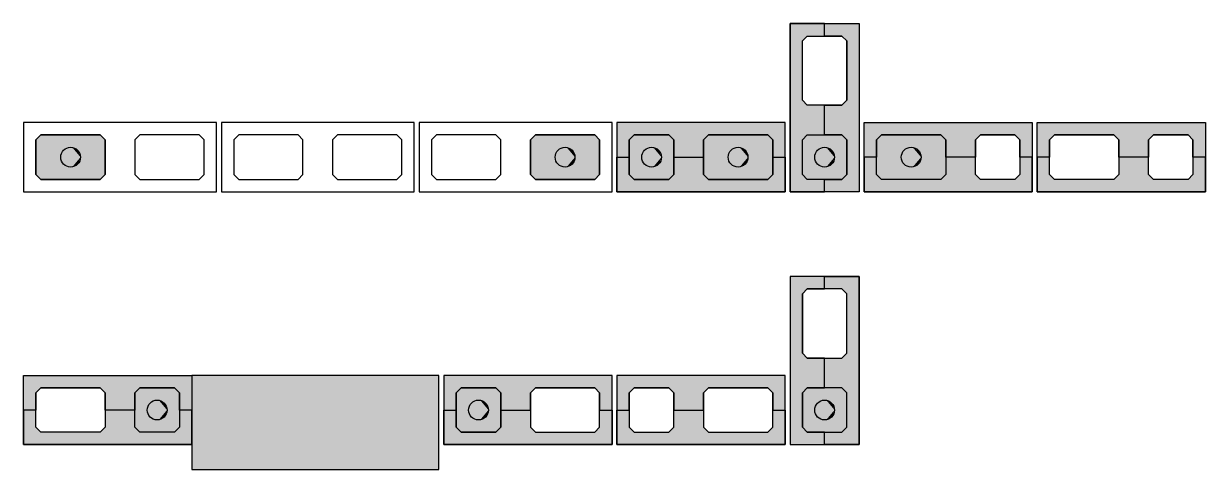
# Model space of a CAD drawing. Extents: x -1.9 to 86, y -1.5 to 61.
# Drawn here: x 19.787 to 24.567, y 41.332 to 43.135 of the extents above; entities that cross this region are included whole.
import ezdxf

# ---------------------------------------------------------------- set-up
doc = ezdxf.new("R2010")
doc.units = 0
doc.header["$MEASUREMENT"] = 0
for name, color, linetype in [('PENA_01', 1, 'CONTINUOUS'), ('PENA_02', 2, 'CONTINUOUS'), ('PENA_03', 3, 'CONTINUOUS'), ('PENA_11', 252, 'CONTINUOUS'), ('PENA_21', 100, 'CONTINUOUS')]:
    doc.layers.add(name, color=color, linetype=linetype)

msp = doc.modelspace()

# ---------------------------------------------------------------- linework, layer by layer
at = {"layer": 'PENA_01', "linetype": 'Continuous'}
for points in [[(22.9367, 42.8245), (22.9367, 43.0645), (22.9567, 43.0845), (23.0967, 43.0845), (23.1167, 43.0645), (23.1167, 42.8245), (23.0967, 42.8045), (22.9567, 42.8045), (22.9367, 42.8245)], [(20.1167, 42.6645), (20.0967, 42.6845), (19.8567, 42.6845), (19.8367, 42.6645), (19.8367, 42.5245), (19.8567, 42.5045), (20.0967, 42.5045), (20.1167, 42.5245), (20.1167, 42.6645)], [(20.5167, 42.6645), (20.4967, 42.6845), (20.2567, 42.6845), (20.2367, 42.6645), (20.2367, 42.5245), (20.2567, 42.5045), (20.4967, 42.5045), (20.5167, 42.5245), (20.5167, 42.6645)], [(20.9167, 42.6645), (20.8967, 42.6845), (20.6567, 42.6845), (20.6367, 42.6645), (20.6367, 42.5245), (20.6567, 42.5045), (20.8967, 42.5045), (20.9167, 42.5245), (20.9167, 42.6645)], [(21.3167, 42.6645), (21.2967, 42.6845), (21.0567, 42.6845), (21.0367, 42.6645), (21.0367, 42.5245), (21.0567, 42.5045), (21.2967, 42.5045), (21.3167, 42.5245), (21.3167, 42.6645)], [(21.7167, 42.6645), (21.6967, 42.6845), (21.4567, 42.6845), (21.4367, 42.6645), (21.4367, 42.5245), (21.4567, 42.5045), (21.6967, 42.5045), (21.7167, 42.5245), (21.7167, 42.6645)], [(22.1167, 42.6645), (22.0967, 42.6845), (21.8567, 42.6845), (21.8367, 42.6645), (21.8367, 42.5245), (21.8567, 42.5045), (22.0967, 42.5045), (22.1167, 42.5245), (22.1167, 42.6645)], [(22.2567, 42.5045), (22.3967, 42.5045), (22.4167, 42.5245), (22.4167, 42.6645), (22.3967, 42.6845), (22.2567, 42.6845), (22.2367, 42.6645), (22.2367, 42.5245), (22.2567, 42.5045)], [(22.5567, 42.5045), (22.7967, 42.5045), (22.8167, 42.5245), (22.8167, 42.6645), (22.7967, 42.6845), (22.5567, 42.6845), (22.5367, 42.6645), (22.5367, 42.5245), (22.5567, 42.5045)], [(22.9367, 42.5245), (22.9367, 42.6645), (22.9567, 42.6845), (23.0967, 42.6845), (23.1167, 42.6645), (23.1167, 42.5245), (23.0967, 42.5045), (22.9567, 42.5045), (22.9367, 42.5245)], [(23.4967, 42.5045), (23.2567, 42.5045), (23.2367, 42.5245), (23.2367, 42.6645), (23.2567, 42.6845), (23.4967, 42.6845), (23.5167, 42.6645), (23.5167, 42.5245), (23.4967, 42.5045)], [(23.7967, 42.5045), (23.6567, 42.5045), (23.6367, 42.5245), (23.6367, 42.6645), (23.6567, 42.6845), (23.7967, 42.6845), (23.8167, 42.6645), (23.8167, 42.5245), (23.7967, 42.5045)], [(24.1967, 42.5045), (23.9567, 42.5045), (23.9367, 42.5245), (23.9367, 42.6645), (23.9567, 42.6845), (24.1967, 42.6845), (24.2167, 42.6645), (24.2167, 42.5245), (24.1967, 42.5045)], [(24.4967, 42.5045), (24.3567, 42.5045), (24.3367, 42.5245), (24.3367, 42.6645), (24.3567, 42.6845), (24.4967, 42.6845), (24.5167, 42.6645), (24.5167, 42.5245), (24.4967, 42.5045)], [(23.1167, 41.8022), (23.1167, 42.0422), (23.0967, 42.0622), (22.9567, 42.0622), (22.9367, 42.0422), (22.9367, 41.8022), (22.9567, 41.7822), (23.0967, 41.7822), (23.1167, 41.8022)], [(20.0967, 41.4822), (19.8567, 41.4822), (19.8367, 41.5022), (19.8367, 41.6422), (19.8567, 41.6622), (20.0967, 41.6622), (20.1167, 41.6422), (20.1167, 41.5022), (20.0967, 41.4822)], [(20.3967, 41.4822), (20.2567, 41.4822), (20.2367, 41.5022), (20.2367, 41.6422), (20.2567, 41.6622), (20.3967, 41.6622), (20.4167, 41.6422), (20.4167, 41.5022), (20.3967, 41.4822)], [(21.5567, 41.4822), (21.6967, 41.4822), (21.7167, 41.5022), (21.7167, 41.6422), (21.6967, 41.6622), (21.5567, 41.6622), (21.5367, 41.6422), (21.5367, 41.5022), (21.5567, 41.4822)], [(21.8567, 41.4822), (22.0967, 41.4822), (22.1167, 41.5022), (22.1167, 41.6422), (22.0967, 41.6622), (21.8567, 41.6622), (21.8367, 41.6422), (21.8367, 41.5022), (21.8567, 41.4822)], [(22.2567, 41.4822), (22.3967, 41.4822), (22.4167, 41.5022), (22.4167, 41.6422), (22.3967, 41.6622), (22.2567, 41.6622), (22.2367, 41.6422), (22.2367, 41.5022), (22.2567, 41.4822)], [(22.5567, 41.4822), (22.7967, 41.4822), (22.8167, 41.5022), (22.8167, 41.6422), (22.7967, 41.6622), (22.5567, 41.6622), (22.5367, 41.6422), (22.5367, 41.5022), (22.5567, 41.4822)], [(23.1167, 41.5022), (23.1167, 41.6422), (23.0967, 41.6622), (22.9567, 41.6622), (22.9367, 41.6422), (22.9367, 41.5022), (22.9567, 41.4822), (23.0967, 41.4822), (23.1167, 41.5022)]]:
    msp.add_lwpolyline(points, dxfattribs=at)
at = {"layer": 'PENA_02', "linetype": 'Continuous'}
for points in [[(22.8867, 42.4545), (22.8867, 43.1345), (23.1667, 43.1345), (23.1667, 42.4545), (22.8867, 42.4545)], [(20.5667, 42.7345), (19.7867, 42.7345), (19.7867, 42.4545), (20.5667, 42.4545), (20.5667, 42.7345)], [(21.3667, 42.7345), (20.5867, 42.7345), (20.5867, 42.4545), (21.3667, 42.4545), (21.3667, 42.7345)], [(22.1667, 42.7345), (21.3867, 42.7345), (21.3867, 42.4545), (22.1667, 42.4545), (22.1667, 42.7345)], [(22.1867, 42.4545), (22.8667, 42.4545), (22.8667, 42.7345), (22.1867, 42.7345), (22.1867, 42.4545)], [(23.8667, 42.4545), (23.1867, 42.4545), (23.1867, 42.7345), (23.8667, 42.7345), (23.8667, 42.4545)], [(24.5667, 42.4545), (23.8867, 42.4545), (23.8867, 42.7345), (24.5667, 42.7345), (24.5667, 42.4545)], [(23.1667, 41.4322), (23.1667, 42.1122), (22.8867, 42.1122), (22.8867, 41.4322), (23.1667, 41.4322)], [(20.4667, 41.4322), (19.7867, 41.4322), (19.7867, 41.7122), (20.4667, 41.7122), (20.4667, 41.4322)], [(20.4667, 41.7122), (20.4667, 41.3322), (21.4667, 41.3322), (21.4667, 41.7122), (20.4667, 41.7122)], [(21.4867, 41.4322), (22.1667, 41.4322), (22.1667, 41.7122), (21.4867, 41.7122), (21.4867, 41.4322)], [(22.1867, 41.4322), (22.8667, 41.4322), (22.8667, 41.7122), (22.1867, 41.7122), (22.1867, 41.4322)]]:
    msp.add_lwpolyline(points, dxfattribs=at)
at = {"layer": 'PENA_03', "linetype": 'Continuous'}
for points in [[(20.1167, 42.5245), (20.0967, 42.5045), (19.8567, 42.5045), (19.8367, 42.5245), (19.8367, 42.6645), (19.8567, 42.6845), (20.0967, 42.6845), (20.1167, 42.6645), (20.1167, 42.5245)], [(22.1167, 42.5245), (22.0967, 42.5045), (21.8567, 42.5045), (21.8367, 42.5245), (21.8367, 42.6645), (21.8567, 42.6845), (22.0967, 42.6845), (22.1167, 42.6645), (22.1167, 42.5245)], [(22.4167, 42.5245), (22.3967, 42.5045), (22.2567, 42.5045), (22.2367, 42.5245), (22.2367, 42.6645), (22.2567, 42.6845), (22.3967, 42.6845), (22.4167, 42.6645), (22.4167, 42.5245)], [(22.8167, 42.5245), (22.7967, 42.5045), (22.5567, 42.5045), (22.5367, 42.5245), (22.5367, 42.6645), (22.5567, 42.6845), (22.7967, 42.6845), (22.8167, 42.6645), (22.8167, 42.5245)], [(23.1167, 42.5245), (23.0967, 42.5045), (22.9567, 42.5045), (22.9367, 42.5245), (22.9367, 42.6645), (22.9567, 42.6845), (23.0967, 42.6845), (23.1167, 42.6645), (23.1167, 42.5245)], [(23.5167, 42.5245), (23.4967, 42.5045), (23.2567, 42.5045), (23.2367, 42.5245), (23.2367, 42.6645), (23.2567, 42.6845), (23.4967, 42.6845), (23.5167, 42.6645), (23.5167, 42.5245)], [(20.2567, 41.4822), (20.2367, 41.5022), (20.2367, 41.6422), (20.2567, 41.6622), (20.3967, 41.6622), (20.4167, 41.6422), (20.4167, 41.5022), (20.3967, 41.4822), (20.2567, 41.4822)], [(21.5567, 41.4822), (21.5367, 41.5022), (21.5367, 41.6422), (21.5567, 41.6622), (21.6967, 41.6622), (21.7167, 41.6422), (21.7167, 41.5022), (21.6967, 41.4822), (21.5567, 41.4822)], [(22.9567, 41.6622), (22.9367, 41.6422), (22.9367, 41.5022), (22.9567, 41.4822), (23.0967, 41.4822), (23.1167, 41.5022), (23.1167, 41.6422), (23.0967, 41.6622), (22.9567, 41.6622)]]:
    msp.add_lwpolyline(points, dxfattribs=at)
for centre in [(19.9767, 42.5945), (21.9767, 42.5945), (22.3267, 42.5945), (22.6767, 42.5945), (23.0267, 42.5945), (23.3767, 42.5945), (20.3267, 41.5722), (21.6267, 41.5722), (23.0267, 41.5722)]:
    msp.add_circle(centre, 0.04, dxfattribs=at)
for points in [[(20.0167, 42.5945), (19.9567, 42.6292), (19.9392, 42.6082)], [(20.0167, 42.5945), (19.9392, 42.6082), (19.9392, 42.5808)], [(20.0167, 42.5945), (19.9392, 42.5808), (19.9567, 42.5599)], [(20.0167, 42.5945), (19.9837, 42.6339), (19.9567, 42.6292)], [(20.0167, 42.5945), (19.9567, 42.5599), (19.9837, 42.5551)], [(20.0167, 42.5945), (20.0074, 42.6202), (19.9837, 42.6339)], [(20.0167, 42.5945), (19.9837, 42.5551), (20.0074, 42.5688)], [(20.0167, 42.5945), (20.0074, 42.5688), (20.0167, 42.5945)], [(22.0167, 42.5945), (21.9567, 42.6292), (21.9392, 42.6082)], [(22.0167, 42.5945), (21.9392, 42.6082), (21.9392, 42.5808)], [(22.0167, 42.5945), (21.9392, 42.5808), (21.9567, 42.5599)], [(22.0167, 42.5945), (21.9837, 42.6339), (21.9567, 42.6292)], [(22.0167, 42.5945), (21.9567, 42.5599), (21.9837, 42.5551)], [(22.0167, 42.5945), (22.0074, 42.6202), (21.9837, 42.6339)], [(22.0167, 42.5945), (21.9837, 42.5551), (22.0074, 42.5688)], [(22.0167, 42.5945), (22.0074, 42.5688), (22.0167, 42.5945)], [(22.3667, 42.5945), (22.3067, 42.6292), (22.2892, 42.6082)], [(22.3667, 42.5945), (22.2892, 42.6082), (22.2892, 42.5808)], [(22.3667, 42.5945), (22.2892, 42.5808), (22.3067, 42.5599)], [(22.3667, 42.5945), (22.3337, 42.6339), (22.3067, 42.6292)], [(22.3667, 42.5945), (22.3067, 42.5599), (22.3337, 42.5551)], [(22.3667, 42.5945), (22.3574, 42.6202), (22.3337, 42.6339)], [(22.3667, 42.5945), (22.3337, 42.5551), (22.3574, 42.5688)], [(22.3667, 42.5945), (22.3574, 42.5688), (22.3667, 42.5945)], [(22.7167, 42.5945), (22.6567, 42.6292), (22.6392, 42.6082)], [(22.7167, 42.5945), (22.6392, 42.6082), (22.6392, 42.5808)], [(22.7167, 42.5945), (22.6392, 42.5808), (22.6567, 42.5599)], [(22.7167, 42.5945), (22.6837, 42.6339), (22.6567, 42.6292)], [(22.7167, 42.5945), (22.6567, 42.5599), (22.6837, 42.5551)], [(22.7167, 42.5945), (22.7074, 42.6202), (22.6837, 42.6339)], [(22.7167, 42.5945), (22.6837, 42.5551), (22.7074, 42.5688)], [(22.7167, 42.5945), (22.7074, 42.5688), (22.7167, 42.5945)], [(23.0667, 42.5945), (23.0067, 42.6292), (22.9892, 42.6082)], [(23.0667, 42.5945), (22.9892, 42.6082), (22.9892, 42.5808)], [(23.0667, 42.5945), (22.9892, 42.5808), (23.0067, 42.5599)], [(23.0667, 42.5945), (23.0337, 42.6339), (23.0067, 42.6292)], [(23.0667, 42.5945), (23.0067, 42.5599), (23.0337, 42.5551)], [(23.0667, 42.5945), (23.0574, 42.6202), (23.0337, 42.6339)], [(23.0667, 42.5945), (23.0337, 42.5551), (23.0574, 42.5688)], [(23.0667, 42.5945), (23.0574, 42.5688), (23.0667, 42.5945)], [(23.4167, 42.5945), (23.3567, 42.6292), (23.3392, 42.6082)], [(23.4167, 42.5945), (23.3392, 42.6082), (23.3392, 42.5808)], [(23.4167, 42.5945), (23.3392, 42.5808), (23.3567, 42.5599)], [(23.4167, 42.5945), (23.3837, 42.6339), (23.3567, 42.6292)], [(23.4167, 42.5945), (23.3567, 42.5599), (23.3837, 42.5551)], [(23.4167, 42.5945), (23.4074, 42.6202), (23.3837, 42.6339)], [(23.4167, 42.5945), (23.3837, 42.5551), (23.4074, 42.5688)], [(23.4167, 42.5945), (23.4074, 42.5688), (23.4167, 42.5945)], [(20.3667, 41.5722), (20.3067, 41.6069), (20.2892, 41.5859)], [(20.3667, 41.5722), (20.3337, 41.6116), (20.3067, 41.6069)], [(20.3667, 41.5722), (20.3574, 41.598), (20.3337, 41.6116)], [(21.6667, 41.5722), (21.6067, 41.6069), (21.5892, 41.5859)], [(21.6667, 41.5722), (21.6337, 41.6116), (21.6067, 41.6069)], [(21.6667, 41.5722), (21.6574, 41.598), (21.6337, 41.6116)], [(23.0667, 41.5722), (23.0067, 41.6069), (22.9892, 41.5859)], [(23.0667, 41.5722), (23.0337, 41.6116), (23.0067, 41.6069)], [(23.0667, 41.5722), (23.0574, 41.598), (23.0337, 41.6116)], [(20.3667, 41.5722), (20.2892, 41.5859), (20.2892, 41.5586)], [(20.3667, 41.5722), (20.2892, 41.5586), (20.3067, 41.5376)], [(20.3667, 41.5722), (20.3067, 41.5376), (20.3337, 41.5328)], [(20.3667, 41.5722), (20.3337, 41.5328), (20.3574, 41.5465)], [(20.3667, 41.5722), (20.3574, 41.5465), (20.3667, 41.5722)], [(21.6667, 41.5722), (21.5892, 41.5859), (21.5892, 41.5586)], [(21.6667, 41.5722), (21.5892, 41.5586), (21.6067, 41.5376)], [(21.6667, 41.5722), (21.6067, 41.5376), (21.6337, 41.5328)], [(21.6667, 41.5722), (21.6337, 41.5328), (21.6574, 41.5465)], [(21.6667, 41.5722), (21.6574, 41.5465), (21.6667, 41.5722)], [(23.0667, 41.5722), (22.9892, 41.5859), (22.9892, 41.5586)], [(23.0667, 41.5722), (22.9892, 41.5586), (23.0067, 41.5376)], [(23.0667, 41.5722), (23.0067, 41.5376), (23.0337, 41.5328)], [(23.0667, 41.5722), (23.0337, 41.5328), (23.0574, 41.5465)], [(23.0667, 41.5722), (23.0574, 41.5465), (23.0667, 41.5722)]]:
    msp.add_solid(points, dxfattribs=at)
at = {"layer": 'PENA_11', "linetype": 'Continuous'}
for points in [[(20.1167, 42.5245), (19.8367, 42.6645), (19.8567, 42.6845)], [(20.1167, 42.5245), (19.8367, 42.5245), (19.8367, 42.6645)], [(20.1167, 42.5245), (19.8567, 42.6845), (20.0967, 42.6845)], [(20.1167, 42.5245), (20.0967, 42.6845), (20.1167, 42.6645)], [(20.1167, 42.5245), (20.1167, 42.6645), (20.1167, 42.5245)], [(22.1167, 42.5245), (21.8367, 42.6645), (21.8567, 42.6845)], [(22.1167, 42.5245), (21.8367, 42.5245), (21.8367, 42.6645)], [(22.1167, 42.5245), (21.8567, 42.6845), (22.0967, 42.6845)], [(22.1167, 42.5245), (22.0967, 42.6845), (22.1167, 42.6645)], [(22.1167, 42.5245), (22.1167, 42.6645), (22.1167, 42.5245)], [(22.4167, 42.5245), (22.2367, 42.6645), (22.2567, 42.6845)], [(22.4167, 42.5245), (22.2367, 42.5245), (22.2367, 42.6645)], [(22.4167, 42.5245), (22.2567, 42.6845), (22.3967, 42.6845)], [(22.4167, 42.5245), (22.3967, 42.6845), (22.4167, 42.6645)], [(22.4167, 42.5245), (22.4167, 42.6645), (22.4167, 42.5245)], [(22.8167, 42.5245), (22.5367, 42.6645), (22.5567, 42.6845)], [(22.8167, 42.5245), (22.5367, 42.5245), (22.5367, 42.6645)], [(22.8167, 42.5245), (22.5567, 42.6845), (22.7967, 42.6845)], [(22.8167, 42.5245), (22.7967, 42.6845), (22.8167, 42.6645)], [(22.8167, 42.5245), (22.8167, 42.6645), (22.8167, 42.5245)], [(23.1167, 42.5245), (22.9367, 42.6645), (22.9567, 42.6845)], [(23.1167, 42.5245), (22.9367, 42.5245), (22.9367, 42.6645)], [(23.1167, 42.5245), (22.9567, 42.6845), (23.0967, 42.6845)], [(23.1167, 42.5245), (23.0967, 42.6845), (23.1167, 42.6645)], [(23.1167, 42.5245), (23.1167, 42.6645), (23.1167, 42.5245)], [(23.5167, 42.5245), (23.2367, 42.6645), (23.2567, 42.6845)], [(23.5167, 42.5245), (23.2367, 42.5245), (23.2367, 42.6645)], [(23.5167, 42.5245), (23.2567, 42.6845), (23.4967, 42.6845)], [(23.5167, 42.5245), (23.4967, 42.6845), (23.5167, 42.6645)], [(23.5167, 42.5245), (23.5167, 42.6645), (23.5167, 42.5245)], [(20.1167, 42.5245), (19.8567, 42.5045), (19.8367, 42.5245)], [(20.1167, 42.5245), (20.0967, 42.5045), (19.8567, 42.5045)], [(22.1167, 42.5245), (21.8567, 42.5045), (21.8367, 42.5245)], [(22.1167, 42.5245), (22.0967, 42.5045), (21.8567, 42.5045)], [(22.4167, 42.5245), (22.2567, 42.5045), (22.2367, 42.5245)], [(22.4167, 42.5245), (22.3967, 42.5045), (22.2567, 42.5045)], [(22.8167, 42.5245), (22.5567, 42.5045), (22.5367, 42.5245)], [(22.8167, 42.5245), (22.7967, 42.5045), (22.5567, 42.5045)], [(23.1167, 42.5245), (22.9567, 42.5045), (22.9367, 42.5245)], [(23.1167, 42.5245), (23.0967, 42.5045), (22.9567, 42.5045)], [(23.5167, 42.5245), (23.2567, 42.5045), (23.2367, 42.5245)], [(23.5167, 42.5245), (23.4967, 42.5045), (23.2567, 42.5045)], [(20.4667, 41.7122), (20.4667, 41.3322), (21.4667, 41.3322)], [(20.4667, 41.7122), (21.4667, 41.3322), (21.4667, 41.7122)], [(20.4667, 41.7122), (21.4667, 41.7122), (20.4667, 41.7122)], [(20.2567, 41.4822), (20.2367, 41.6422), (20.2567, 41.6622)], [(20.2567, 41.4822), (20.2367, 41.5022), (20.2367, 41.6422)], [(20.2567, 41.4822), (20.2567, 41.6622), (20.3967, 41.6622)], [(20.2567, 41.4822), (20.3967, 41.6622), (20.4167, 41.6422)], [(20.2567, 41.4822), (20.4167, 41.6422), (20.4167, 41.5022)], [(21.5567, 41.4822), (21.5367, 41.6422), (21.5567, 41.6622)], [(21.5567, 41.4822), (21.5367, 41.5022), (21.5367, 41.6422)], [(21.5567, 41.4822), (21.5567, 41.6622), (21.6967, 41.6622)], [(21.5567, 41.4822), (21.6967, 41.6622), (21.7167, 41.6422)], [(21.5567, 41.4822), (21.7167, 41.6422), (21.7167, 41.5022)], [(22.9567, 41.6622), (22.9367, 41.6422), (22.9367, 41.5022)], [(22.9567, 41.6622), (22.9367, 41.5022), (22.9567, 41.4822)], [(22.9567, 41.6622), (22.9567, 41.4822), (23.0967, 41.4822)], [(22.9567, 41.6622), (23.0967, 41.4822), (23.1167, 41.5022)], [(22.9567, 41.6622), (23.1167, 41.5022), (23.1167, 41.6422)], [(22.9567, 41.6622), (23.1167, 41.6422), (23.0967, 41.6622)], [(22.9567, 41.6622), (23.0967, 41.6622), (22.9567, 41.6622)], [(20.2567, 41.4822), (20.4167, 41.5022), (20.3967, 41.4822)], [(21.5567, 41.4822), (21.7167, 41.5022), (21.6967, 41.4822)], [(20.2567, 41.4822), (20.3967, 41.4822), (20.2567, 41.4822)], [(21.5567, 41.4822), (21.6967, 41.4822), (21.5567, 41.4822)]]:
    msp.add_solid(points, dxfattribs=at)
at = {"layer": 'PENA_21', "linetype": 'Continuous'}
for points in [[(23.0267, 42.4545), (23.0267, 42.5045), (22.9567, 42.5045), (22.9367, 42.5245), (22.9367, 42.6645), (22.9567, 42.6845), (23.0267, 42.6845), (23.0267, 42.8045), (22.9567, 42.8045), (22.9367, 42.8245), (22.9367, 43.0645), (22.9567, 43.0845), (23.0267, 43.0845), (23.0267, 43.1345), (22.8867, 43.1345), (22.8867, 42.4545), (23.0267, 42.4545)], [(23.0267, 42.4545), (23.0267, 42.5045), (23.0967, 42.5045), (23.1167, 42.5245), (23.1167, 42.6645), (23.0967, 42.6845), (23.0267, 42.6845), (23.0267, 42.8045), (23.0967, 42.8045), (23.1167, 42.8245), (23.1167, 43.0645), (23.0967, 43.0845), (23.0267, 43.0845), (23.0267, 43.1345), (23.1667, 43.1345), (23.1667, 42.4545), (23.0267, 42.4545)], [(22.1867, 42.5945), (22.2367, 42.5945), (22.2367, 42.6645), (22.2567, 42.6845), (22.3967, 42.6845), (22.4167, 42.6645), (22.4167, 42.5945), (22.5367, 42.5945), (22.5367, 42.6645), (22.5567, 42.6845), (22.7967, 42.6845), (22.8167, 42.6645), (22.8167, 42.5945), (22.8667, 42.5945), (22.8667, 42.7345), (22.1867, 42.7345), (22.1867, 42.5945)], [(23.8667, 42.5945), (23.8167, 42.5945), (23.8167, 42.6645), (23.7967, 42.6845), (23.6567, 42.6845), (23.6367, 42.6645), (23.6367, 42.5945), (23.5167, 42.5945), (23.5167, 42.6645), (23.4967, 42.6845), (23.2567, 42.6845), (23.2367, 42.6645), (23.2367, 42.5945), (23.1867, 42.5945), (23.1867, 42.7345), (23.8667, 42.7345), (23.8667, 42.5945)], [(24.5667, 42.5945), (24.5167, 42.5945), (24.5167, 42.6645), (24.4967, 42.6845), (24.3567, 42.6845), (24.3367, 42.6645), (24.3367, 42.5945), (24.2167, 42.5945), (24.2167, 42.6645), (24.1967, 42.6845), (23.9567, 42.6845), (23.9367, 42.6645), (23.9367, 42.5945), (23.8867, 42.5945), (23.8867, 42.7345), (24.5667, 42.7345), (24.5667, 42.5945)], [(22.1867, 42.5945), (22.2367, 42.5945), (22.2367, 42.5245), (22.2567, 42.5045), (22.3967, 42.5045), (22.4167, 42.5245), (22.4167, 42.5945), (22.5367, 42.5945), (22.5367, 42.5245), (22.5567, 42.5045), (22.7967, 42.5045), (22.8167, 42.5245), (22.8167, 42.5945), (22.8667, 42.5945), (22.8667, 42.4545), (22.1867, 42.4545), (22.1867, 42.5945)], [(23.8667, 42.5945), (23.8167, 42.5945), (23.8167, 42.5245), (23.7967, 42.5045), (23.6567, 42.5045), (23.6367, 42.5245), (23.6367, 42.5945), (23.5167, 42.5945), (23.5167, 42.5245), (23.4967, 42.5045), (23.2567, 42.5045), (23.2367, 42.5245), (23.2367, 42.5945), (23.1867, 42.5945), (23.1867, 42.4545), (23.8667, 42.4545), (23.8667, 42.5945)], [(24.5667, 42.5945), (24.5167, 42.5945), (24.5167, 42.5245), (24.4967, 42.5045), (24.3567, 42.5045), (24.3367, 42.5245), (24.3367, 42.5945), (24.2167, 42.5945), (24.2167, 42.5245), (24.1967, 42.5045), (23.9567, 42.5045), (23.9367, 42.5245), (23.9367, 42.5945), (23.8867, 42.5945), (23.8867, 42.4545), (24.5667, 42.4545), (24.5667, 42.5945)], [(23.0267, 41.4322), (23.0267, 41.4822), (22.9567, 41.4822), (22.9367, 41.5022), (22.9367, 41.6422), (22.9567, 41.6622), (23.0267, 41.6622), (23.0267, 41.7822), (22.9567, 41.7822), (22.9367, 41.8022), (22.9367, 42.0422), (22.9567, 42.0622), (23.0267, 42.0622), (23.0267, 42.1122), (22.8867, 42.1122), (22.8867, 41.4322), (23.0267, 41.4322)], [(23.0267, 41.4322), (23.0267, 41.4822), (23.0967, 41.4822), (23.1167, 41.5022), (23.1167, 41.6422), (23.0967, 41.6622), (23.0267, 41.6622), (23.0267, 41.7822), (23.0967, 41.7822), (23.1167, 41.8022), (23.1167, 42.0422), (23.0967, 42.0622), (23.0267, 42.0622), (23.0267, 42.1122), (23.1667, 42.1122), (23.1667, 41.4322), (23.0267, 41.4322)], [(20.4667, 41.5722), (20.4167, 41.5722), (20.4167, 41.6422), (20.3967, 41.6622), (20.2567, 41.6622), (20.2367, 41.6422), (20.2367, 41.5722), (20.1167, 41.5722), (20.1167, 41.6422), (20.0967, 41.6622), (19.8567, 41.6622), (19.8367, 41.6422), (19.8367, 41.5722), (19.7867, 41.5722), (19.7867, 41.7122), (20.4667, 41.7122), (20.4667, 41.5722)], [(21.4867, 41.5722), (21.5367, 41.5722), (21.5367, 41.6422), (21.5567, 41.6622), (21.6967, 41.6622), (21.7167, 41.6422), (21.7167, 41.5722), (21.8367, 41.5722), (21.8367, 41.6422), (21.8567, 41.6622), (22.0967, 41.6622), (22.1167, 41.6422), (22.1167, 41.5722), (22.1667, 41.5722), (22.1667, 41.7122), (21.4867, 41.7122), (21.4867, 41.5722)], [(22.1867, 41.5722), (22.2367, 41.5722), (22.2367, 41.6422), (22.2567, 41.6622), (22.3967, 41.6622), (22.4167, 41.6422), (22.4167, 41.5722), (22.5367, 41.5722), (22.5367, 41.6422), (22.5567, 41.6622), (22.7967, 41.6622), (22.8167, 41.6422), (22.8167, 41.5722), (22.8667, 41.5722), (22.8667, 41.7122), (22.1867, 41.7122), (22.1867, 41.5722)], [(20.4667, 41.5722), (20.4167, 41.5722), (20.4167, 41.5022), (20.3967, 41.4822), (20.2567, 41.4822), (20.2367, 41.5022), (20.2367, 41.5722), (20.1167, 41.5722), (20.1167, 41.5022), (20.0967, 41.4822), (19.8567, 41.4822), (19.8367, 41.5022), (19.8367, 41.5722), (19.7867, 41.5722), (19.7867, 41.4322), (20.4667, 41.4322), (20.4667, 41.5722)], [(21.4867, 41.5722), (21.5367, 41.5722), (21.5367, 41.5022), (21.5567, 41.4822), (21.6967, 41.4822), (21.7167, 41.5022), (21.7167, 41.5722), (21.8367, 41.5722), (21.8367, 41.5022), (21.8567, 41.4822), (22.0967, 41.4822), (22.1167, 41.5022), (22.1167, 41.5722), (22.1667, 41.5722), (22.1667, 41.4322), (21.4867, 41.4322), (21.4867, 41.5722)], [(22.1867, 41.5722), (22.2367, 41.5722), (22.2367, 41.5022), (22.2567, 41.4822), (22.3967, 41.4822), (22.4167, 41.5022), (22.4167, 41.5722), (22.5367, 41.5722), (22.5367, 41.5022), (22.5567, 41.4822), (22.7967, 41.4822), (22.8167, 41.5022), (22.8167, 41.5722), (22.8667, 41.5722), (22.8667, 41.4322), (22.1867, 41.4322), (22.1867, 41.5722)]]:
    msp.add_lwpolyline(points, dxfattribs=at)
for points in [[(23.0267, 43.1345), (22.8867, 43.1345), (22.9567, 43.0845)], [(22.9567, 43.0845), (22.8867, 43.1345), (22.9367, 43.0645)], [(22.8867, 43.1345), (22.9367, 42.5245), (22.9367, 43.0645)], [(22.8867, 42.4545), (22.9367, 42.5245), (22.8867, 43.1345)], [(23.0267, 43.0845), (23.0267, 43.1345), (22.9567, 43.0845)], [(23.0967, 43.0845), (23.0267, 43.0845), (23.1667, 43.1345)], [(23.0267, 43.0845), (23.0267, 43.1345), (23.1667, 43.1345)], [(23.1167, 43.0645), (23.0967, 43.0845), (23.1667, 43.1345)], [(23.1167, 42.8245), (23.1667, 43.1345), (23.1167, 42.6645)], [(23.1167, 42.6645), (23.1667, 43.1345), (23.1167, 42.5245)], [(23.1667, 43.1345), (23.1667, 42.4545), (23.1167, 42.5245)], [(23.1167, 42.8245), (23.1167, 43.0645), (23.1667, 43.1345)], [(22.9367, 43.0645), (22.9367, 42.5245), (22.9367, 42.6645)], [(22.9367, 43.0645), (22.9367, 42.8245), (22.9367, 42.6645)], [(22.9567, 42.6845), (22.9367, 42.8245), (22.9367, 42.6645)], [(22.9567, 42.6845), (22.9567, 42.8045), (22.9367, 42.8245)], [(23.0267, 42.6845), (22.9567, 42.8045), (22.9567, 42.6845)], [(23.0267, 42.6845), (23.0267, 42.8045), (22.9567, 42.8045)], [(23.0267, 42.6845), (23.0967, 42.8045), (23.0967, 42.6845)], [(23.0267, 42.6845), (23.0267, 42.8045), (23.0967, 42.8045)], [(23.0967, 42.8045), (23.1167, 42.8245), (23.0967, 42.6845)], [(23.0967, 42.6845), (23.1167, 42.8245), (23.1167, 42.6645)], [(22.8667, 42.7345), (22.1867, 42.7345), (22.2567, 42.6845)], [(22.1867, 42.7345), (22.1867, 42.5945), (22.2367, 42.5945)], [(22.1867, 42.7345), (22.2367, 42.5945), (22.2367, 42.6645)], [(22.1867, 42.7345), (22.2367, 42.6645), (22.2567, 42.6845)], [(22.8667, 42.7345), (22.2567, 42.6845), (22.3967, 42.6845)], [(22.8667, 42.7345), (22.3967, 42.6845), (22.4167, 42.6645)], [(22.8667, 42.7345), (22.4167, 42.6645), (22.5567, 42.6845)], [(22.8667, 42.7345), (22.5567, 42.6845), (22.7967, 42.6845)], [(22.8667, 42.7345), (22.7967, 42.6845), (22.8167, 42.6645)], [(22.8667, 42.7345), (22.8167, 42.6645), (22.8667, 42.5945)], [(23.8667, 42.7345), (23.2567, 42.6845), (23.1867, 42.7345)], [(23.2567, 42.6845), (23.2367, 42.6645), (23.1867, 42.7345)], [(23.1867, 42.7345), (23.2367, 42.6645), (23.1867, 42.5945)], [(23.4967, 42.6845), (23.2567, 42.6845), (23.8667, 42.7345)], [(23.5167, 42.6645), (23.4967, 42.6845), (23.8667, 42.7345)], [(23.8667, 42.7345), (23.6567, 42.6845), (23.5167, 42.6645)], [(23.8667, 42.7345), (23.7967, 42.6845), (23.6567, 42.6845)], [(23.8667, 42.7345), (23.8167, 42.6645), (23.7967, 42.6845)], [(23.8667, 42.7345), (23.8667, 42.5945), (23.8167, 42.5945)], [(23.8667, 42.7345), (23.8167, 42.5945), (23.8167, 42.6645)], [(24.5667, 42.7345), (23.9567, 42.6845), (23.8867, 42.7345)], [(23.9567, 42.6845), (23.9367, 42.6645), (23.8867, 42.7345)], [(23.8867, 42.7345), (23.9367, 42.6645), (23.8867, 42.5945)], [(24.1967, 42.6845), (23.9567, 42.6845), (24.5667, 42.7345)], [(24.2167, 42.6645), (24.1967, 42.6845), (24.5667, 42.7345)], [(24.5667, 42.7345), (24.3567, 42.6845), (24.2167, 42.6645)], [(24.5667, 42.7345), (24.4967, 42.6845), (24.3567, 42.6845)], [(24.5667, 42.7345), (24.5167, 42.6645), (24.4967, 42.6845)], [(24.5667, 42.7345), (24.5667, 42.5945), (24.5167, 42.5945)], [(24.5667, 42.7345), (24.5167, 42.5945), (24.5167, 42.6645)], [(22.4167, 42.6645), (22.5367, 42.6645), (22.5567, 42.6845)], [(22.4167, 42.6645), (22.4167, 42.5945), (22.5367, 42.5945)], [(22.4167, 42.6645), (22.5367, 42.5945), (22.5367, 42.6645)], [(22.8667, 42.5945), (22.8167, 42.6645), (22.8167, 42.5945)], [(23.2367, 42.6645), (23.2367, 42.5945), (23.1867, 42.5945)], [(23.5167, 42.5945), (23.5167, 42.6645), (23.6567, 42.6845)], [(23.5167, 42.5945), (23.6567, 42.6845), (23.6367, 42.6645)], [(23.5167, 42.5945), (23.6367, 42.6645), (23.6367, 42.5945)], [(23.9367, 42.6645), (23.9367, 42.5945), (23.8867, 42.5945)], [(24.2167, 42.5945), (24.2167, 42.6645), (24.3567, 42.6845)], [(24.2167, 42.5945), (24.3567, 42.6845), (24.3367, 42.6645)], [(24.2167, 42.5945), (24.3367, 42.6645), (24.3367, 42.5945)], [(22.1867, 42.4545), (22.1867, 42.5945), (22.2367, 42.5945)], [(22.1867, 42.4545), (22.2367, 42.5945), (22.2367, 42.5245)], [(22.4167, 42.5245), (22.4167, 42.5945), (22.5367, 42.5945)], [(22.4167, 42.5245), (22.5367, 42.5945), (22.5367, 42.5245)], [(22.8667, 42.4545), (22.8167, 42.5245), (22.8667, 42.5945)], [(22.8667, 42.5945), (22.8167, 42.5245), (22.8167, 42.5945)], [(23.1867, 42.4545), (23.2367, 42.5245), (23.1867, 42.5945)], [(23.2367, 42.5245), (23.2367, 42.5945), (23.1867, 42.5945)], [(23.5167, 42.5945), (23.5167, 42.5245), (23.6567, 42.5045)], [(23.5167, 42.5945), (23.6567, 42.5045), (23.6367, 42.5245)], [(23.5167, 42.5945), (23.6367, 42.5245), (23.6367, 42.5945)], [(23.8667, 42.4545), (23.8667, 42.5945), (23.8167, 42.5945)], [(23.8667, 42.4545), (23.8167, 42.5945), (23.8167, 42.5245)], [(23.8867, 42.4545), (23.9367, 42.5245), (23.8867, 42.5945)], [(23.9367, 42.5245), (23.9367, 42.5945), (23.8867, 42.5945)], [(24.2167, 42.5945), (24.2167, 42.5245), (24.3567, 42.5045)], [(24.2167, 42.5945), (24.3567, 42.5045), (24.3367, 42.5245)], [(24.2167, 42.5945), (24.3367, 42.5245), (24.3367, 42.5945)], [(24.5667, 42.4545), (24.5667, 42.5945), (24.5167, 42.5945)], [(24.5667, 42.4545), (24.5167, 42.5945), (24.5167, 42.5245)], [(22.1867, 42.4545), (22.2367, 42.5245), (22.2567, 42.5045)], [(22.8667, 42.4545), (22.1867, 42.4545), (22.2567, 42.5045)], [(22.8667, 42.4545), (22.2567, 42.5045), (22.3967, 42.5045)], [(22.8667, 42.4545), (22.3967, 42.5045), (22.4167, 42.5245)], [(22.8667, 42.4545), (22.4167, 42.5245), (22.5567, 42.5045)], [(22.4167, 42.5245), (22.5367, 42.5245), (22.5567, 42.5045)], [(22.8667, 42.4545), (22.5567, 42.5045), (22.7967, 42.5045)], [(22.8667, 42.4545), (22.7967, 42.5045), (22.8167, 42.5245)], [(22.9567, 42.5045), (22.9367, 42.5245), (22.8867, 42.4545)], [(22.9567, 42.5045), (22.8867, 42.4545), (23.0267, 42.4545)], [(22.9567, 42.5045), (23.0267, 42.4545), (23.0267, 42.5045)], [(23.1667, 42.4545), (23.0267, 42.4545), (23.0967, 42.5045)], [(23.0967, 42.5045), (23.0267, 42.4545), (23.0267, 42.5045)], [(23.1167, 42.5245), (23.1667, 42.4545), (23.0967, 42.5045)], [(23.2567, 42.5045), (23.2367, 42.5245), (23.1867, 42.4545)], [(23.8667, 42.4545), (23.2567, 42.5045), (23.1867, 42.4545)], [(23.4967, 42.5045), (23.2567, 42.5045), (23.8667, 42.4545)], [(23.5167, 42.5245), (23.4967, 42.5045), (23.8667, 42.4545)], [(23.8667, 42.4545), (23.6567, 42.5045), (23.5167, 42.5245)], [(23.8667, 42.4545), (23.7967, 42.5045), (23.6567, 42.5045)], [(23.8667, 42.4545), (23.8167, 42.5245), (23.7967, 42.5045)], [(23.9567, 42.5045), (23.9367, 42.5245), (23.8867, 42.4545)], [(24.5667, 42.4545), (23.9567, 42.5045), (23.8867, 42.4545)], [(24.1967, 42.5045), (23.9567, 42.5045), (24.5667, 42.4545)], [(24.2167, 42.5245), (24.1967, 42.5045), (24.5667, 42.4545)], [(24.5667, 42.4545), (24.3567, 42.5045), (24.2167, 42.5245)], [(24.5667, 42.4545), (24.4967, 42.5045), (24.3567, 42.5045)], [(24.5667, 42.4545), (24.5167, 42.5245), (24.4967, 42.5045)], [(23.0267, 42.1122), (22.8867, 42.1122), (22.9567, 42.0622)], [(22.9567, 42.0622), (22.8867, 42.1122), (22.9367, 42.0422)], [(22.8867, 42.1122), (22.9367, 41.5022), (22.9367, 42.0422)], [(22.8867, 41.4322), (22.9367, 41.5022), (22.8867, 42.1122)], [(23.0267, 42.0622), (23.0267, 42.1122), (22.9567, 42.0622)], [(23.0967, 42.0622), (23.0267, 42.0622), (23.1667, 42.1122)], [(23.0267, 42.0622), (23.0267, 42.1122), (23.1667, 42.1122)], [(23.1167, 42.0422), (23.0967, 42.0622), (23.1667, 42.1122)], [(23.1167, 41.8022), (23.1667, 42.1122), (23.1167, 41.6422)], [(23.1167, 41.6422), (23.1667, 42.1122), (23.1167, 41.5022)], [(23.1667, 42.1122), (23.1667, 41.4322), (23.1167, 41.5022)], [(23.1167, 41.8022), (23.1167, 42.0422), (23.1667, 42.1122)], [(22.9367, 42.0422), (22.9367, 41.5022), (22.9367, 41.6422)], [(22.9367, 42.0422), (22.9367, 41.8022), (22.9367, 41.6422)], [(22.9567, 41.6622), (22.9367, 41.8022), (22.9367, 41.6422)], [(22.9567, 41.6622), (22.9567, 41.7822), (22.9367, 41.8022)], [(23.0267, 41.6622), (22.9567, 41.7822), (22.9567, 41.6622)], [(23.0267, 41.6622), (23.0267, 41.7822), (22.9567, 41.7822)], [(23.0267, 41.6622), (23.0967, 41.7822), (23.0967, 41.6622)], [(23.0267, 41.6622), (23.0267, 41.7822), (23.0967, 41.7822)], [(23.0967, 41.7822), (23.1167, 41.8022), (23.0967, 41.6622)], [(23.0967, 41.6622), (23.1167, 41.8022), (23.1167, 41.6422)], [(20.4667, 41.7122), (19.8567, 41.6622), (19.7867, 41.7122)], [(19.8567, 41.6622), (19.8367, 41.6422), (19.7867, 41.7122)], [(19.7867, 41.7122), (19.8367, 41.6422), (19.7867, 41.5722)], [(20.0967, 41.6622), (19.8567, 41.6622), (20.4667, 41.7122)], [(20.1167, 41.6422), (20.0967, 41.6622), (20.4667, 41.7122)], [(20.4667, 41.7122), (20.2567, 41.6622), (20.1167, 41.6422)], [(20.4667, 41.7122), (20.3967, 41.6622), (20.2567, 41.6622)], [(20.4667, 41.7122), (20.4167, 41.6422), (20.3967, 41.6622)], [(20.4667, 41.7122), (20.4667, 41.5722), (20.4167, 41.5722)], [(20.4667, 41.7122), (20.4167, 41.5722), (20.4167, 41.6422)], [(22.1667, 41.7122), (21.4867, 41.7122), (21.5567, 41.6622)], [(21.4867, 41.7122), (21.4867, 41.5722), (21.5367, 41.5722)], [(21.4867, 41.7122), (21.5367, 41.5722), (21.5367, 41.6422)], [(21.4867, 41.7122), (21.5367, 41.6422), (21.5567, 41.6622)], [(22.1667, 41.7122), (21.5567, 41.6622), (21.6967, 41.6622)], [(22.1667, 41.7122), (21.6967, 41.6622), (21.7167, 41.6422)], [(22.1667, 41.7122), (21.7167, 41.6422), (21.8567, 41.6622)], [(22.1667, 41.7122), (21.8567, 41.6622), (22.0967, 41.6622)], [(22.1667, 41.7122), (22.0967, 41.6622), (22.1167, 41.6422)], [(22.1667, 41.7122), (22.1167, 41.6422), (22.1667, 41.5722)], [(22.8667, 41.7122), (22.1867, 41.7122), (22.2567, 41.6622)], [(22.1867, 41.7122), (22.1867, 41.5722), (22.2367, 41.5722)], [(22.1867, 41.7122), (22.2367, 41.5722), (22.2367, 41.6422)], [(22.1867, 41.7122), (22.2367, 41.6422), (22.2567, 41.6622)], [(22.8667, 41.7122), (22.2567, 41.6622), (22.3967, 41.6622)], [(22.8667, 41.7122), (22.3967, 41.6622), (22.4167, 41.6422)], [(22.8667, 41.7122), (22.4167, 41.6422), (22.5567, 41.6622)], [(22.8667, 41.7122), (22.5567, 41.6622), (22.7967, 41.6622)], [(22.8667, 41.7122), (22.7967, 41.6622), (22.8167, 41.6422)], [(22.8667, 41.7122), (22.8167, 41.6422), (22.8667, 41.5722)], [(19.8367, 41.6422), (19.8367, 41.5722), (19.7867, 41.5722)], [(20.1167, 41.5722), (20.1167, 41.6422), (20.2567, 41.6622)], [(20.1167, 41.5722), (20.2567, 41.6622), (20.2367, 41.6422)], [(20.1167, 41.5722), (20.2367, 41.6422), (20.2367, 41.5722)], [(21.7167, 41.6422), (21.8367, 41.6422), (21.8567, 41.6622)], [(21.7167, 41.6422), (21.7167, 41.5722), (21.8367, 41.5722)], [(21.7167, 41.6422), (21.8367, 41.5722), (21.8367, 41.6422)], [(22.1667, 41.5722), (22.1167, 41.6422), (22.1167, 41.5722)], [(22.4167, 41.6422), (22.5367, 41.6422), (22.5567, 41.6622)], [(22.4167, 41.6422), (22.4167, 41.5722), (22.5367, 41.5722)], [(22.4167, 41.6422), (22.5367, 41.5722), (22.5367, 41.6422)], [(22.8667, 41.5722), (22.8167, 41.6422), (22.8167, 41.5722)], [(19.7867, 41.4322), (19.8367, 41.5022), (19.7867, 41.5722)], [(19.8367, 41.5022), (19.8367, 41.5722), (19.7867, 41.5722)], [(20.1167, 41.5722), (20.1167, 41.5022), (20.2567, 41.4822)], [(20.1167, 41.5722), (20.2567, 41.4822), (20.2367, 41.5022)], [(20.1167, 41.5722), (20.2367, 41.5022), (20.2367, 41.5722)], [(20.4667, 41.4322), (20.4667, 41.5722), (20.4167, 41.5722)], [(20.4667, 41.4322), (20.4167, 41.5722), (20.4167, 41.5022)], [(21.4867, 41.4322), (21.4867, 41.5722), (21.5367, 41.5722)], [(21.4867, 41.4322), (21.5367, 41.5722), (21.5367, 41.5022)], [(21.7167, 41.5022), (21.7167, 41.5722), (21.8367, 41.5722)], [(21.7167, 41.5022), (21.8367, 41.5722), (21.8367, 41.5022)], [(22.1667, 41.4322), (22.1167, 41.5022), (22.1667, 41.5722)], [(22.1667, 41.5722), (22.1167, 41.5022), (22.1167, 41.5722)], [(22.1867, 41.4322), (22.1867, 41.5722), (22.2367, 41.5722)], [(22.1867, 41.4322), (22.2367, 41.5722), (22.2367, 41.5022)], [(22.4167, 41.5022), (22.4167, 41.5722), (22.5367, 41.5722)], [(22.4167, 41.5022), (22.5367, 41.5722), (22.5367, 41.5022)], [(22.8667, 41.4322), (22.8167, 41.5022), (22.8667, 41.5722)], [(22.8667, 41.5722), (22.8167, 41.5022), (22.8167, 41.5722)], [(19.8567, 41.4822), (19.8367, 41.5022), (19.7867, 41.4322)], [(20.1167, 41.5022), (20.0967, 41.4822), (20.4667, 41.4322)], [(20.4667, 41.4322), (20.2567, 41.4822), (20.1167, 41.5022)], [(20.4667, 41.4322), (20.4167, 41.5022), (20.3967, 41.4822)], [(21.4867, 41.4322), (21.5367, 41.5022), (21.5567, 41.4822)], [(22.1667, 41.4322), (21.6967, 41.4822), (21.7167, 41.5022)], [(22.1667, 41.4322), (21.7167, 41.5022), (21.8567, 41.4822)], [(21.7167, 41.5022), (21.8367, 41.5022), (21.8567, 41.4822)], [(22.1667, 41.4322), (22.0967, 41.4822), (22.1167, 41.5022)], [(22.1867, 41.4322), (22.2367, 41.5022), (22.2567, 41.4822)], [(22.8667, 41.4322), (22.3967, 41.4822), (22.4167, 41.5022)], [(22.8667, 41.4322), (22.4167, 41.5022), (22.5567, 41.4822)], [(22.4167, 41.5022), (22.5367, 41.5022), (22.5567, 41.4822)], [(22.8667, 41.4322), (22.7967, 41.4822), (22.8167, 41.5022)], [(22.9567, 41.4822), (22.9367, 41.5022), (22.8867, 41.4322)], [(23.1167, 41.5022), (23.1667, 41.4322), (23.0967, 41.4822)], [(20.4667, 41.4322), (19.8567, 41.4822), (19.7867, 41.4322)], [(20.0967, 41.4822), (19.8567, 41.4822), (20.4667, 41.4322)], [(20.4667, 41.4322), (20.3967, 41.4822), (20.2567, 41.4822)], [(22.1667, 41.4322), (21.4867, 41.4322), (21.5567, 41.4822)], [(22.1667, 41.4322), (21.5567, 41.4822), (21.6967, 41.4822)], [(22.1667, 41.4322), (21.8567, 41.4822), (22.0967, 41.4822)], [(22.8667, 41.4322), (22.1867, 41.4322), (22.2567, 41.4822)], [(22.8667, 41.4322), (22.2567, 41.4822), (22.3967, 41.4822)], [(22.8667, 41.4322), (22.5567, 41.4822), (22.7967, 41.4822)], [(22.9567, 41.4822), (22.8867, 41.4322), (23.0267, 41.4322)], [(22.9567, 41.4822), (23.0267, 41.4322), (23.0267, 41.4822)], [(23.1667, 41.4322), (23.0267, 41.4322), (23.0967, 41.4822)], [(23.0967, 41.4822), (23.0267, 41.4322), (23.0267, 41.4822)]]:
    msp.add_solid(points, dxfattribs=at)

doc.saveas('drawing.dxf')
